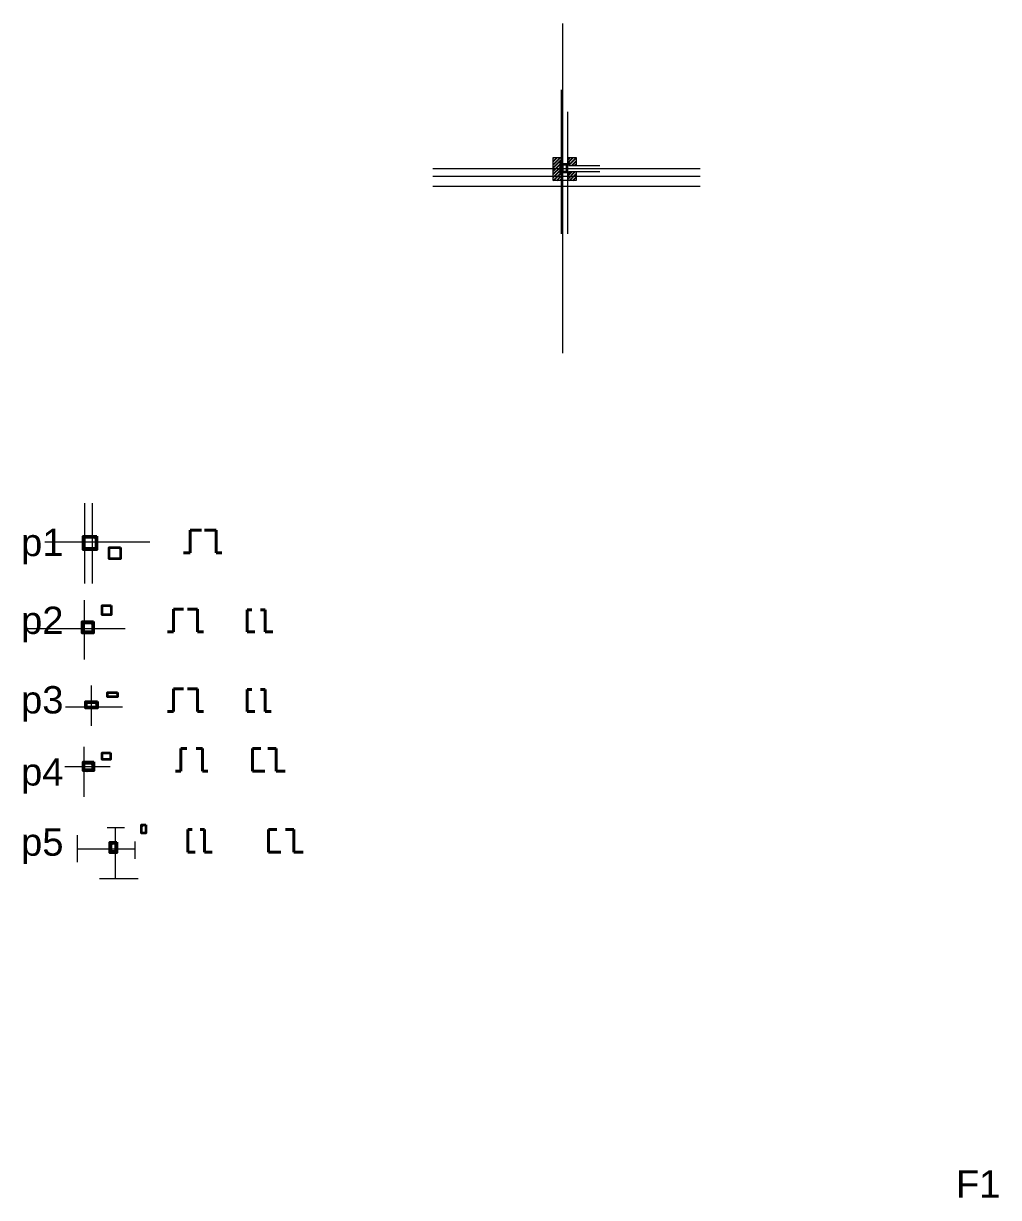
# Model space of a CAD drawing. Header units: millimetres. Extents: x 1130 to 2176, y -195 to 376.
# Drawn here: x 1746.8 to 1811, y 257.3 to 334.6 of the extents above; entities that cross this region are included whole.
import ezdxf

# ---------------------------------------------------------------- set-up
doc = ezdxf.new("R2010")
doc.units = ezdxf.units.MM
doc.linetypes.add('CENTER2', pattern=[28.575, 19.05, -3.175, 3.175, -3.175])
for name, color, linetype, lineweight in [('A-WALL', 1, 'Continuous', 9), ('EDIS-EJES COLUMNAS', 9, 'CENTER2', 15), ('EDIS-PEDESTALES', 4, 'Continuous', 13), ('EDIS-PL-DIMENSION', 8, 'Continuous', 13), ('EDIS-REFUERZOS DETALLES', 7, 'Continuous', 40), ('EDIS-VIGAS RIOSTRAS', 6, 'Continuous', 13), ('EDIS-ZAPATAS-F-2', 1, 'Continuous', 20), ('Est-REFUERZOS DETALLES', 7, 'Continuous', 50), ('G-ANNO-TEXT', 5, 'Continuous', 9)]:
    doc.layers.add(name, color=color, linetype=linetype, lineweight=lineweight)
doc.layers.add('EDIS-COLUMNAS PB', color=7, linetype='CENTER2')
doc.layers.add('TEXTURA', color=8, linetype='Continuous')
doc.styles.add('Arial_1', font='arial.ttf', dxfattribs={"height": 0.2})

msp = doc.modelspace()

# ---------------------------------------------------------------- hatches: boundary and pattern name
at = {"layer": 'TEXTURA'}
h = msp.add_hatch(dxfattribs=at)
h.set_pattern_fill('ANSI31', color=3, scale=0.047)
h.paths.add_polyline_path([(1782.21, 325.767), (1781.66, 325.767), (1781.66, 325.052), (1782.135, 325.052), (1782.135, 325.422), (1782.21, 325.422)])
h.paths.add_polyline_path([(1782.135, 325.052), (1781.66, 325.052), (1781.66, 324.537), (1782.21, 324.537), (1782.21, 324.722), (1782.135, 324.722)])
h.paths.add_polyline_path([(1782.21, 324.537), (1781.66, 324.537), (1781.66, 324.267), (1782.21, 324.267)])
h.paths.add_polyline_path([(1783.16, 324.537), (1782.61, 324.537), (1782.61, 324.267), (1783.16, 324.267)])
h.paths.add_polyline_path([(1783.16, 324.852), (1782.685, 324.852), (1782.685, 324.722), (1782.61, 324.722), (1782.61, 324.537), (1783.16, 324.537)])
h.paths.add_polyline_path([(1783.16, 325.767), (1782.61, 325.767), (1782.61, 325.422), (1782.685, 325.422), (1782.685, 325.252), (1783.16, 325.252)])

# ---------------------------------------------------------------- linework, layer by layer
at = {"layer": 'A-WALL'}
msp.add_line((1782.21, 324.652), (1782.215, 324.652), dxfattribs=at)
at = {"layer": 'EDIS-COLUMNAS PB', "lineweight": 35}
msp.add_lwpolyline([(1782.235, 324.822), (1782.585, 324.822), (1782.585, 325.322), (1782.235, 325.322)], close=True, dxfattribs=at)
at = {"layer": 'EDIS-EJES COLUMNAS', "linetype": 'ByBlock'}
for p, q in [((1782.285, 312.892), (1782.285, 334.6)), ((1773.727, 325.052), (1791.343, 325.052)), ((1773.727, 324.537), (1791.343, 324.537)), ((1773.727, 323.877), (1791.343, 323.877)), ((1750.801, 297.719), (1750.801, 303.013)), ((1751.326, 297.719), (1751.326, 303.013)), ((1748.184, 300.471), (1755.093, 300.471)), ((1750.785, 292.724), (1750.785, 296.622)), ((1747.034, 294.757), (1753.46, 294.757)), ((1751.254, 288.342), (1751.254, 290.996)), ((1749.536, 289.587), (1753.282, 289.587)), ((1750.765, 283.678), (1750.765, 286.966)), ((1749.491, 285.67), (1752.488, 285.67)), ((1752.822, 278.285), (1752.822, 281.657)), ((1750.302, 280.25), (1754.112, 280.25))]:
    msp.add_line(p, q, dxfattribs=at)
at = {"layer": 'EDIS-PEDESTALES', "lineweight": 35}
for points in [[(1782.21, 325.422), (1782.135, 325.422), (1782.135, 324.722), (1782.21, 324.722)], [(1782.685, 325.252), (1782.685, 325.422), (1782.61, 325.422)], [(1782.61, 324.722), (1782.685, 324.722), (1782.685, 324.852)]]:
    msp.add_lwpolyline(points, dxfattribs=at)
for points in [[(1751.611, 300.846), (1751.611, 299.946), (1750.711, 299.946), (1750.711, 300.846)], [(1751.39, 295.207), (1751.39, 294.457), (1750.64, 294.457), (1750.64, 295.207)], [(1751.655, 289.949), (1751.655, 289.499), (1750.855, 289.499), (1750.855, 289.949)], [(1751.395, 285.97), (1751.395, 285.37), (1750.695, 285.37), (1750.695, 285.97)], [(1752.91, 280.688), (1752.91, 279.988), (1752.46, 279.988), (1752.46, 280.688)]]:
    msp.add_lwpolyline(points, close=True, dxfattribs=at)
at = {"layer": 'EDIS-PL-DIMENSION'}
for p, q in [((1782.61, 324.267), (1782.21, 324.267)), ((1752.284, 281.657), (1753.423, 281.657)), ((1750.302, 281.151), (1750.302, 279.367)), ((1754.112, 280.73), (1754.112, 279.578)), ((1751.778, 278.285), (1754.323, 278.285))]:
    msp.add_line(p, q, dxfattribs=at)
for p in [(1750.737, 294.971), (1750.737, 294.832), (1750.737, 294.694), (1751.292, 294.971), (1751.292, 294.832), (1751.292, 294.694)]:
    msp.add_point(p, dxfattribs=at)
at = {"layer": 'EDIS-REFUERZOS DETALLES'}
for p, q in [((1757.74, 299.739), (1757.74, 301.234)), ((1757.74, 301.234), (1758.49, 301.234)), ((1758.702, 301.234), (1759.452, 301.234)), ((1759.452, 299.739), (1759.452, 301.234)), ((1757.315, 299.739), (1757.74, 299.739)), ((1759.452, 299.739), (1759.836, 299.741)), ((1756.65, 294.53), (1756.65, 296.025)), ((1756.65, 296.025), (1757.3, 296.025)), ((1757.57, 296.025), (1758.22, 296.025)), ((1758.22, 294.53), (1758.22, 296.025)), ((1761.511, 295.98), (1761.511, 294.53)), ((1761.511, 295.98), (1761.811, 295.98)), ((1762.381, 295.98), (1762.681, 295.98)), ((1762.681, 295.98), (1762.681, 294.53)), ((1756.25, 294.53), (1756.65, 294.53)), ((1758.22, 294.53), (1758.62, 294.53)), ((1761.511, 294.53), (1762.011, 294.53)), ((1762.681, 294.53), (1763.181, 294.53)), ((1756.65, 289.282), (1756.65, 290.777)), ((1756.65, 290.777), (1757.3, 290.777)), ((1757.57, 290.777), (1758.22, 290.777)), ((1758.22, 289.282), (1758.22, 290.777)), ((1761.511, 290.732), (1761.511, 289.282)), ((1761.511, 290.732), (1761.811, 290.732)), ((1762.381, 290.732), (1762.681, 290.732)), ((1762.681, 290.732), (1762.681, 289.282)), ((1756.25, 289.282), (1756.65, 289.282)), ((1758.22, 289.282), (1758.62, 289.282)), ((1761.511, 289.282), (1762.011, 289.282)), ((1762.681, 289.282), (1763.081, 289.282)), ((1757.126, 285.357), (1757.126, 286.852)), ((1757.126, 286.852), (1757.526, 286.852)), ((1758.151, 286.852), (1758.551, 286.852)), ((1758.551, 285.357), (1758.551, 286.852)), ((1761.862, 286.852), (1761.862, 285.357)), ((1761.862, 286.852), (1762.412, 286.852)), ((1762.857, 286.852), (1763.407, 286.852)), ((1763.407, 286.852), (1763.407, 285.357)), ((1756.776, 285.357), (1757.126, 285.357)), ((1758.551, 285.357), (1758.901, 285.357)), ((1761.862, 285.357), (1762.662, 285.357)), ((1763.407, 285.357), (1764.007, 285.357)), ((1757.586, 281.516), (1757.586, 280.021)), ((1757.586, 281.516), (1757.886, 281.516)), ((1758.4, 281.516), (1758.7, 281.516)), ((1758.7, 281.516), (1758.7, 280.021)), ((1762.912, 281.516), (1762.912, 280.021)), ((1762.912, 281.516), (1763.462, 281.516)), ((1764.034, 281.516), (1764.584, 281.516)), ((1764.584, 281.516), (1764.584, 280.021)), ((1757.586, 280.021), (1758.086, 280.021)), ((1758.7, 280.021), (1759.2, 280.021)), ((1762.912, 280.021), (1763.712, 280.021)), ((1764.584, 280.021), (1765.184, 280.021))]:
    msp.add_line(p, q, dxfattribs=at)
at = {"layer": 'EDIS-REFUERZOS DETALLES', "linetype": 'ByBlock', "const_width": 0.03}
for points in [[(1750.821, 300.749, 1), (1750.798, 300.749)], [(1750.982, 300.749, 1), (1750.959, 300.749)], [(1751.165, 300.749, 1), (1751.142, 300.749)], [(1751.355, 300.749, 1), (1751.332, 300.749)], [(1751.526, 300.749, 1), (1751.504, 300.749)], [(1750.821, 300.559, 1), (1750.798, 300.559)], [(1750.821, 300.373, 1), (1750.798, 300.373)], [(1750.821, 300.203, 1), (1750.798, 300.203)], [(1750.821, 300.046, 1), (1750.798, 300.046)], [(1750.982, 300.044, 1), (1750.959, 300.044)], [(1751.165, 300.044, 1), (1751.142, 300.044)], [(1751.355, 300.044, 1), (1751.332, 300.044)], [(1751.522, 300.559, 1), (1751.499, 300.559)], [(1751.522, 300.373, 1), (1751.499, 300.373)], [(1751.522, 300.203, 1), (1751.499, 300.203)], [(1751.526, 300.046, 1), (1751.504, 300.046)], [(1750.926, 299.873, 1), (1750.904, 299.873)], [(1750.749, 295.109, 1), (1750.726, 295.109)], [(1750.749, 294.971, 1), (1750.726, 294.971)], [(1750.749, 294.832, 1), (1750.726, 294.832)], [(1750.749, 294.694, 1), (1750.726, 294.694)], [(1750.894, 295.109, 1), (1750.872, 295.109)], [(1751.036, 295.109, 1), (1751.014, 295.109)], [(1751.164, 295.108, 1), (1751.141, 295.108)], [(1751.281, 294.971, -1), (1751.303, 294.971)], [(1751.281, 294.832, -1), (1751.303, 294.832)], [(1751.281, 294.694, -1), (1751.303, 294.694)], [(1751.305, 295.109, 1), (1751.282, 295.109)], [(1750.749, 294.555, 1), (1750.726, 294.555)], [(1750.894, 294.556, 1), (1750.872, 294.556)], [(1750.903, 294.416, 1), (1750.881, 294.416)], [(1751.036, 294.556, 1), (1751.014, 294.556)], [(1751.164, 294.556, 1), (1751.141, 294.556)], [(1751.305, 294.555, 1), (1751.282, 294.555)], [(1750.964, 289.85, 1), (1750.941, 289.85)], [(1750.964, 289.597, 1), (1750.941, 289.597)], [(1750.965, 289.767, 1), (1750.942, 289.767)], [(1750.965, 289.682, 1), (1750.942, 289.682)], [(1751.027, 289.446, 1), (1751.004, 289.446)], [(1751.141, 289.851, 1), (1751.118, 289.851)], [(1751.141, 289.596, 1), (1751.118, 289.596)], [(1751.391, 289.85, 1), (1751.369, 289.85)], [(1751.391, 289.595, 1), (1751.369, 289.595)], [(1751.568, 289.767, 1), (1751.545, 289.767)], [(1751.568, 289.682, 1), (1751.545, 289.682)], [(1751.569, 289.597, 1), (1751.546, 289.597)], [(1751.57, 289.85, 1), (1751.548, 289.85)], [(1750.803, 285.871, 1), (1750.781, 285.871)], [(1750.803, 285.743, 1), (1750.781, 285.743)], [(1750.803, 285.589, 1), (1750.781, 285.589)], [(1750.803, 285.467, 1), (1750.781, 285.467)], [(1750.965, 285.872, 1), (1750.943, 285.872)], [(1750.966, 285.468, 1), (1750.944, 285.468)], [(1751.156, 285.469, 1), (1751.133, 285.469)], [(1751.16, 285.873, 1), (1751.138, 285.873)], [(1751.31, 285.872, 1), (1751.287, 285.872)], [(1751.31, 285.743, 1), (1751.287, 285.743)], [(1751.31, 285.589, 1), (1751.287, 285.589)], [(1751.31, 285.468, 1), (1751.287, 285.468)], [(1750.966, 285.272, 1), (1750.944, 285.272)], [(1752.556, 280.602, 1), (1752.556, 280.58)], [(1752.558, 280.355, 1), (1752.558, 280.332)], [(1752.559, 280.098, 1), (1752.559, 280.075)], [(1752.559, 279.954, 1), (1752.559, 279.931)], [(1752.689, 280.602, 1), (1752.689, 280.58)], [(1752.689, 280.098, 1), (1752.689, 280.075)], [(1752.813, 280.602, 1), (1752.813, 280.58)], [(1752.813, 280.098, 1), (1752.813, 280.075)], [(1752.814, 280.355, 1), (1752.814, 280.332)]]:
    msp.add_lwpolyline(points, format="xyb", dxfattribs=at)
at = {"layer": 'EDIS-VIGAS RIOSTRAS'}
for p, q in [((1782.21, 325.422), (1782.21, 330.221)), ((1782.61, 325.422), (1782.61, 328.792)), ((1782.685, 325.252), (1784.73, 325.252)), ((1782.685, 324.852), (1784.73, 324.852)), ((1782.21, 320.742), (1782.21, 324.722)), ((1782.61, 320.752), (1782.61, 324.722))]:
    msp.add_line(p, q, dxfattribs=at)
at = {"layer": 'EDIS-ZAPATAS-F-2', "color": 3}
for points in [[(1782.21, 324.267), (1781.66, 324.267), (1781.66, 325.767), (1782.21, 325.767)], [(1782.61, 325.767), (1783.16, 325.767), (1783.16, 325.252)], [(1783.16, 324.852), (1783.16, 324.267), (1782.61, 324.267)]]:
    msp.add_lwpolyline(points, dxfattribs=at)
at = {"layer": 'Est-REFUERZOS DETALLES', "lineweight": 35}
for p, q in [((1751.503, 300.772), (1751.439, 300.674)), ((1751.536, 300.738), (1751.472, 300.641)), ((1753.128, 300.086), (1753.065, 299.988)), ((1753.162, 300.052), (1753.098, 299.955)), ((1752.517, 296.261), (1752.453, 296.163)), ((1752.55, 296.228), (1752.486, 296.13)), ((1751.281, 295.133), (1751.217, 295.035)), ((1751.315, 295.099), (1751.251, 295.002)), ((1752.928, 290.549), (1752.864, 290.451)), ((1752.962, 290.516), (1752.898, 290.418)), ((1751.547, 289.875), (1751.483, 289.777)), ((1751.58, 289.841), (1751.516, 289.743)), ((1752.478, 286.578), (1752.414, 286.48)), ((1752.512, 286.545), (1752.448, 286.447)), ((1751.287, 285.896), (1751.223, 285.798)), ((1751.32, 285.862), (1751.256, 285.764)), ((1754.534, 281.796), (1754.632, 281.732)), ((1754.568, 281.829), (1754.665, 281.765)), ((1752.534, 280.579), (1752.632, 280.515)), ((1752.567, 280.613), (1752.665, 280.549))]:
    msp.add_line(p, q, dxfattribs=at)
for points in [[(1751.536, 300.771), (1751.536, 300.021), (1750.786, 300.021), (1750.786, 300.771)], [(1753.162, 300.085), (1753.162, 299.335), (1752.412, 299.335), (1752.412, 300.085)], [(1752.55, 296.261), (1752.55, 295.661), (1751.95, 295.661), (1751.95, 296.261)], [(1751.315, 295.132), (1751.315, 294.532), (1750.715, 294.532), (1750.715, 295.132)], [(1752.962, 290.549), (1752.962, 290.249), (1752.312, 290.249), (1752.312, 290.549)], [(1751.58, 289.874), (1751.58, 289.574), (1750.93, 289.574), (1750.93, 289.874)], [(1752.512, 286.577), (1752.512, 286.127), (1751.962, 286.127), (1751.962, 286.577)], [(1751.32, 285.895), (1751.32, 285.445), (1750.77, 285.445), (1750.77, 285.895)], [(1754.835, 281.83), (1754.835, 281.28), (1754.535, 281.28), (1754.535, 281.83)], [(1752.835, 280.613), (1752.835, 280.063), (1752.535, 280.063), (1752.535, 280.613)]]:
    msp.add_lwpolyline(points, close=True, dxfattribs=at)

# ---------------------------------------------------------------- texts
at = {"layer": 'G-ANNO-TEXT', "color": 7, "char_height": 1.8, "width": 2.93123, "attachment_point": 1, "style": 'Arial_1'}
for s, insert in [('p1', (1746.609, 301.321)), ('p2', (1746.609, 296.193)), ('p3', (1746.609, 290.96)), ('p4', (1746.609, 286.213)), ('p5', (1746.609, 281.589)), ('F1', (1808.169, 259.08))]:
    msp.add_mtext(s, dxfattribs=dict(at, insert=insert))

doc.saveas('drawing.dxf')
